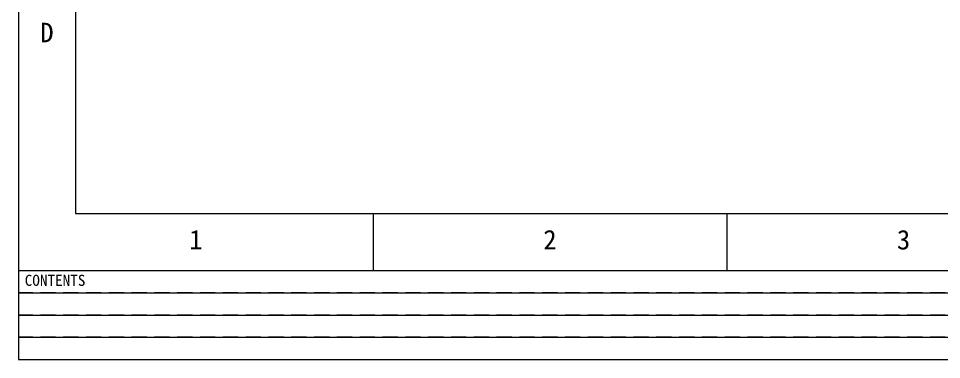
# Model space of a CAD drawing. Units: millimetres at full size. Extents: x -18456 to 18937, y -12290 to 13871.
# Drawn here: x -18456 to -6317, y -11869 to -7386 of the extents above; entities that cross this region are included whole.
import ezdxf
from ezdxf.enums import TextEntityAlignment as Align

# ---------------------------------------------------------------- set-up
doc = ezdxf.new("R2010")
doc.units = ezdxf.units.MM
doc.header["$LTSCALE"] = 100
doc.linetypes.add('DASHED2', pattern=[3, 2, -1])
doc.layers.add('1-2', color=5, linetype='Continuous', lineweight=18)
doc.styles.add('ＭＳ ゴシック', font='')
doc.styles.get('ＭＳ ゴシック').set_extended_font_data('MS Gothic')

msp = doc.modelspace()

# ---------------------------------------------------------------- linework, layer by layer
at = {"layer": '1-2', "color": 3}
for p, q in [((-17706.1, 13120.9), (-17706.1, -9949.1)), ((-13791.1, -9949.1), (-13791.1, -10699.1)), ((-9141.1, -9949.1), (-9141.1, -10699.1))]:
    msp.add_line(p, q, dxfattribs=at)
at = {"layer": '1-2', "color": 7}
msp.add_line((-18456.1, -10699.1), (18937.1, -10699.1), dxfattribs=at)
at = {"layer": '1-2'}
for p, q in [((-18456.1, -10991.6), (-1467.7, -10991.6)), ((-18456.1, -11284.1), (-1467.7, -11284.1)), ((-18456.1, -11576.6), (-1467.7, -11576.6))]:
    msp.add_line(p, q, dxfattribs=at)
at = {"layer": '1-2', "color": 134, "linetype": 'DASHED2'}
for p, q in [((-1467.7, -10991.6), (-18456.1, -10991.6)), ((-1467.7, -11284.1), (-18456.1, -11284.1)), ((-1467.7, -11576.6), (-18456.1, -11576.6))]:
    msp.add_line(p, q, dxfattribs=at)
at = {"layer": '1-2', "color": 7}
msp.add_lwpolyline([(-18456.1, 13870.9), (-18456.1, -11869.1), (18937.1, -11869.1)], dxfattribs=at)
at = {"layer": '1-2', "color": 3}
msp.add_lwpolyline([(-17706.1, -9949.1), (18187.1, -9949.1), (18187.1, 13120.9)], dxfattribs=at)

# ---------------------------------------------------------------- texts
at = {"layer": '1-2', "color": 7, "style": 'ＭＳ ゴシック'}
for s, height, p in [('D', 256.6, (-18168.6, -7776.6)), ('1', 256.6, (-16211.1, -10499.1)), ('2', 256.6, (-11553.6, -10499.1)), ('3', 256.6, (-6903.6, -10499.1)), ('CONTENTS', 146.6, (-18373.6, -10945.3))]:
    msp.add_text(s, height=height, dxfattribs=at).set_placement(p, align=Align.BOTTOM_LEFT)

doc.saveas('drawing.dxf')
